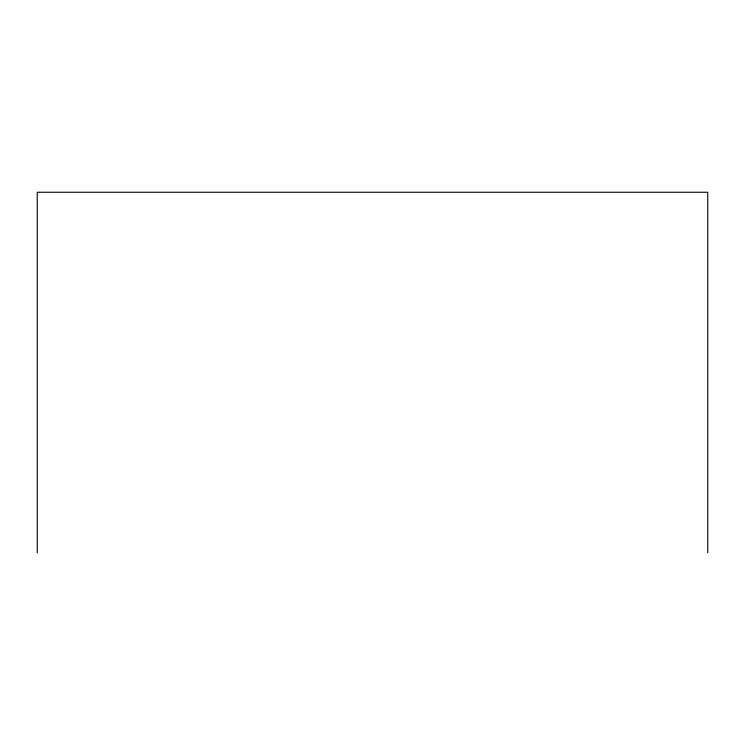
<?xml version="1.0" encoding="UTF-8"?>
<svg xmlns="http://www.w3.org/2000/svg" width="745" height="745" viewBox="0 0 745 745"><rect width="100%" height="100%" fill="white"/><g stroke="black" fill="none" stroke-linecap="round" stroke-linejoin="round"><path stroke-width="1.12" d="M707.75 552.743L707.75 192.257L37.25 192.257L37.25 552.743"/></g></svg>
